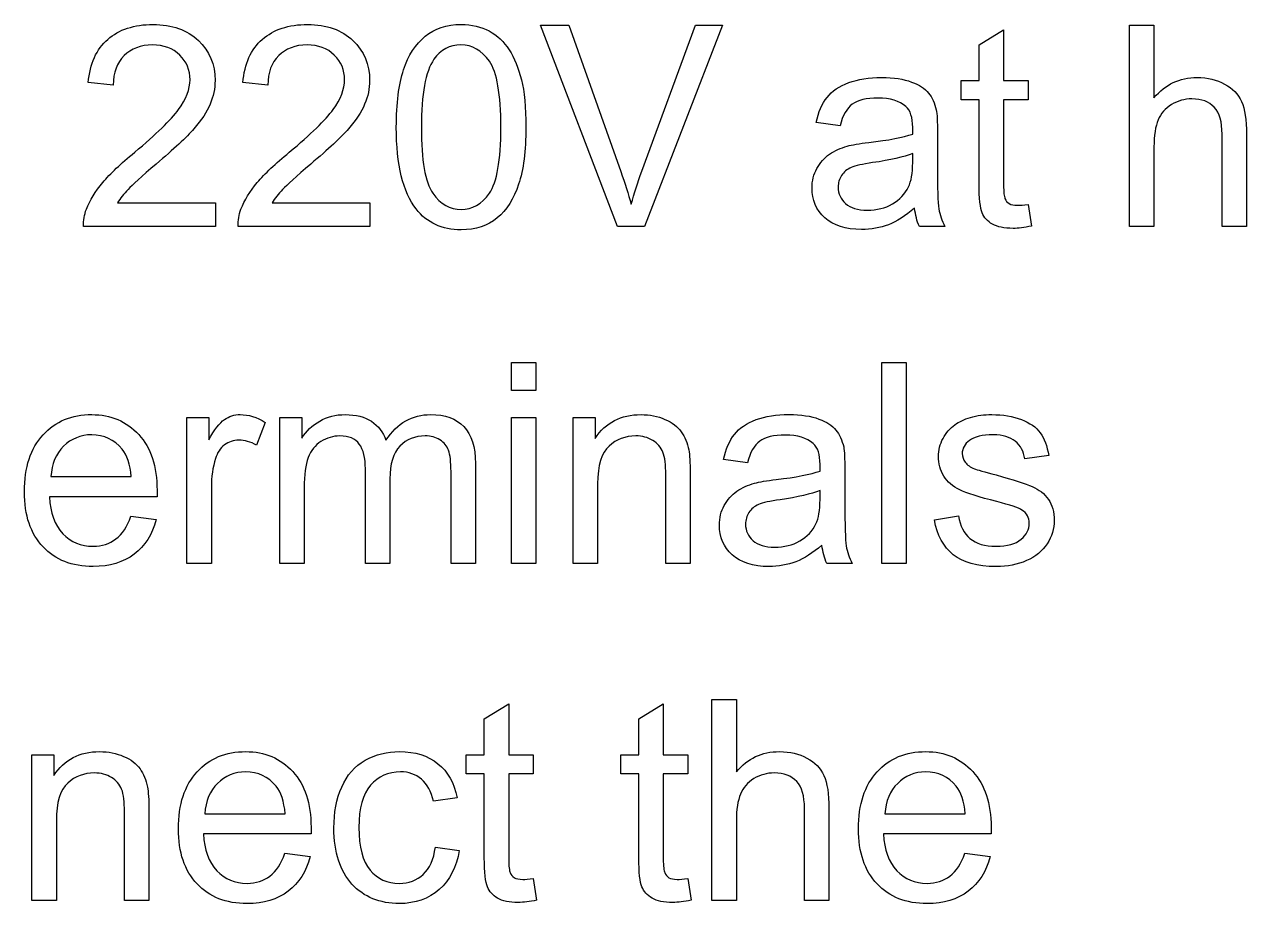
# Model space of a CAD drawing. Extents: x -45 to 645, y -160 to 467.
# Drawn here: x 384.03 to 391.7, y 127.31 to 132.83 of the extents above; entities that cross this region are included whole.
import ezdxf

# ---------------------------------------------------------------- set-up
doc = ezdxf.new("R2010")
doc.units = 0
doc.layers.add('layer 1', color=7, linetype='Continuous')

msp = doc.modelspace()

# ---------------------------------------------------------------- linework, layer by layer
at = {"layer": 'layer 1', "color": 7, "true_color": 0xffffff}
for points, knots in [([(384.6105, 131.7139), (384.6279, 131.7421), (384.6505, 131.7703), (384.6767, 131.7985), (384.7029, 131.8251), (384.7623, 131.8797), (384.8531, 131.9573), (384.9649, 132.0509), (385.0434, 132.1248), (385.0906, 132.1795), (385.1378, 132.2342), (385.1727, 132.2854), (385.1919, 132.333), (385.2128, 132.3825), (385.2233, 132.4318), (385.2233, 132.4829), (385.2233, 132.5817), (385.1884, 132.6664), (385.1185, 132.7334), (385.0487, 132.8006), (384.9526, 132.8339), (384.8339, 132.8339), (384.7152, 132.8341), (384.6191, 132.8022), (384.5493, 132.7404), (384.4777, 132.6787), (384.4375, 132.587), (384.427, 132.4688), (384.427, 132.4688), (384.5843, 132.4531), (384.5843, 132.4531), (384.5843, 132.5325), (384.6069, 132.594), (384.6523, 132.6381), (384.696, 132.6823), (384.7553, 132.7052), (384.8304, 132.7052), (384.9003, 132.7053), (384.9579, 132.684), (385.0015, 132.6417), (385.0452, 132.5994), (385.0661, 132.5482), (385.0661, 132.4864), (385.0662, 132.4283), (385.0417, 132.3647), (384.9945, 132.2995), (384.9457, 132.2342), (384.8531, 132.1442), (384.7186, 132.0314), (384.6314, 131.961), (384.565, 131.8973), (384.5178, 131.8409), (384.4708, 131.7864), (384.4375, 131.7297), (384.4148, 131.6733), (384.4026, 131.6399), (384.3956, 131.6027), (384.3973, 131.5657), (384.3973, 131.5657), (385.2251, 131.5657), (385.2251, 131.5657), (385.2251, 131.5657), (385.2251, 131.7139), (385.2251, 131.7139), (385.2251, 131.7139), (384.6105, 131.7139), (384.6105, 131.7139)], [0, 0, 0, 0, 0.045455, 0.045455, 0.045455, 0.090909, 0.090909, 0.090909, 0.136364, 0.136364, 0.136364, 0.181818, 0.181818, 0.181818, 0.227273, 0.227273, 0.227273, 0.272727, 0.272727, 0.272727, 0.318182, 0.318182, 0.318182, 0.363636, 0.363636, 0.363636, 0.409091, 0.409091, 0.409091, 0.454545, 0.454545, 0.454545, 0.5, 0.5, 0.5, 0.545455, 0.545455, 0.545455, 0.590909, 0.590909, 0.590909, 0.636364, 0.636364, 0.636364, 0.681818, 0.681818, 0.681818, 0.727273, 0.727273, 0.727273, 0.772727, 0.772727, 0.772727, 0.818182, 0.818182, 0.818182, 0.863636, 0.863636, 0.863636, 0.909091, 0.909091, 0.909091, 0.954545, 0.954545, 0.954545, 1, 1, 1, 1]), ([(385.5813, 131.7139), (385.5988, 131.7421), (385.6214, 131.7703), (385.6476, 131.7985), (385.6739, 131.8251), (385.7332, 131.8797), (385.824, 131.9573), (385.9357, 132.0509), (386.0143, 132.1248), (386.0615, 132.1795), (386.1087, 132.2342), (386.1435, 132.2854), (386.1627, 132.333), (386.1838, 132.3825), (386.1942, 132.4318), (386.1942, 132.4829), (386.1942, 132.5817), (386.1592, 132.6664), (386.0894, 132.7334), (386.0196, 132.8006), (385.9235, 132.8339), (385.8048, 132.8339), (385.6861, 132.8341), (385.59, 132.8022), (385.5201, 132.7404), (385.4486, 132.6787), (385.4084, 132.587), (385.3979, 132.4688), (385.3979, 132.4688), (385.5551, 132.4531), (385.5551, 132.4531), (385.5551, 132.5325), (385.5778, 132.594), (385.6232, 132.6381), (385.6668, 132.6823), (385.7262, 132.7052), (385.8013, 132.7052), (385.8711, 132.7053), (385.9287, 132.684), (385.9724, 132.6417), (386.0161, 132.5994), (386.037, 132.5482), (386.037, 132.4864), (386.037, 132.4283), (386.0126, 132.3647), (385.9654, 132.2995), (385.9166, 132.2342), (385.824, 132.1442), (385.6895, 132.0314), (385.6023, 131.961), (385.5359, 131.8973), (385.4887, 131.8409), (385.4416, 131.7864), (385.4084, 131.7297), (385.3857, 131.6733), (385.3735, 131.6399), (385.3665, 131.6027), (385.3682, 131.5657), (385.3682, 131.5657), (386.196, 131.5657), (386.196, 131.5657), (386.196, 131.5657), (386.196, 131.7139), (386.196, 131.7139), (386.196, 131.7139), (385.5813, 131.7139), (385.5813, 131.7139)], [0, 0, 0, 0, 0.045455, 0.045455, 0.045455, 0.090909, 0.090909, 0.090909, 0.136364, 0.136364, 0.136364, 0.181818, 0.181818, 0.181818, 0.227273, 0.227273, 0.227273, 0.272727, 0.272727, 0.272727, 0.318182, 0.318182, 0.318182, 0.363636, 0.363636, 0.363636, 0.409091, 0.409091, 0.409091, 0.454545, 0.454545, 0.454545, 0.5, 0.5, 0.5, 0.545455, 0.545455, 0.545455, 0.590909, 0.590909, 0.590909, 0.636364, 0.636364, 0.636364, 0.681818, 0.681818, 0.681818, 0.727273, 0.727273, 0.727273, 0.772727, 0.772727, 0.772727, 0.818182, 0.818182, 0.818182, 0.863636, 0.863636, 0.863636, 0.909091, 0.909091, 0.909091, 0.954545, 0.954545, 0.954545, 1, 1, 1, 1]), ([(386.4858, 131.6752), (386.554, 131.5887), (386.6482, 131.5445), (386.7687, 131.5445), (386.8596, 131.5447), (386.9363, 131.5692), (386.9957, 131.6186), (387.0551, 131.6681), (387.1004, 131.7386), (387.1301, 131.8303), (387.1599, 131.9203), (387.1755, 132.0402), (387.1755, 132.1883), (387.1756, 132.3136), (387.1668, 132.4141), (387.1476, 132.4864), (387.1284, 132.5607), (387.1022, 132.624), (387.0708, 132.6752), (387.0377, 132.7264), (386.9957, 132.7651), (386.945, 132.7934), (386.8945, 132.8198), (386.835, 132.8339), (386.7687, 132.8339), (386.6779, 132.8341), (386.6028, 132.8092), (386.5434, 132.7598), (386.4823, 132.7105), (386.4369, 132.6417), (386.4072, 132.5499), (386.3776, 132.4583), (386.3618, 132.3383), (386.3618, 132.1883), (386.3619, 131.9521), (386.4037, 131.7809), (386.4858, 131.6752)], [0, 0, 0, 0, 0.083333, 0.083333, 0.083333, 0.166667, 0.166667, 0.166667, 0.25, 0.25, 0.25, 0.333333, 0.333333, 0.333333, 0.416667, 0.416667, 0.416667, 0.5, 0.5, 0.5, 0.583333, 0.583333, 0.583333, 0.666667, 0.666667, 0.666667, 0.75, 0.75, 0.75, 0.833333, 0.833333, 0.833333, 0.916667, 0.916667, 0.916667, 1, 1, 1, 1]), ([(387.9212, 131.5657), (387.9212, 131.5657), (388.4101, 132.8287), (388.4101, 132.8287), (388.4101, 132.8287), (388.2408, 132.8287), (388.2408, 132.8287), (388.2408, 132.8287), (387.9037, 131.9116), (387.9037, 131.9116), (387.8775, 131.8427), (387.8565, 131.7738), (387.8373, 131.705), (387.8182, 131.7687), (387.7972, 131.8373), (387.771, 131.9114), (387.771, 131.9114), (387.4462, 132.8287), (387.4462, 132.8287), (387.4462, 132.8287), (387.2664, 132.8287), (387.2664, 132.8287), (387.2664, 132.8287), (387.75, 131.5657), (387.75, 131.5657), (387.75, 131.5657), (387.9212, 131.5657), (387.9212, 131.5657)], [0, 0, 0, 0, 0.111111, 0.111111, 0.111111, 0.222222, 0.222222, 0.222222, 0.333333, 0.333333, 0.333333, 0.444444, 0.444444, 0.444444, 0.555556, 0.555556, 0.555556, 0.666667, 0.666667, 0.666667, 0.777778, 0.777778, 0.777778, 0.888889, 0.888889, 0.888889, 1, 1, 1, 1]), ([(390.2633, 131.6981), (390.2405, 131.6981), (390.223, 131.7015), (390.2108, 131.7086), (390.1986, 131.7175), (390.1898, 131.7262), (390.1846, 131.7403), (390.1794, 131.7528), (390.1759, 131.7809), (390.1759, 131.825), (390.1759, 131.825), (390.1759, 132.3612), (390.1759, 132.3612), (390.1759, 132.3612), (390.3295, 132.3612), (390.3295, 132.3612), (390.3295, 132.3612), (390.3295, 132.4813), (390.3295, 132.4813), (390.3295, 132.4813), (390.1759, 132.4813), (390.1759, 132.4813), (390.1759, 132.4813), (390.1759, 132.8006), (390.1759, 132.8006), (390.1759, 132.8006), (390.0223, 132.7071), (390.0223, 132.7071), (390.0223, 132.7071), (390.0223, 132.4813), (390.0223, 132.4813), (390.0223, 132.4813), (389.9087, 132.4813), (389.9087, 132.4813), (389.9087, 132.4813), (389.9087, 132.3612), (389.9087, 132.3612), (389.9087, 132.3612), (390.0223, 132.3612), (390.0223, 132.3612), (390.0223, 132.3612), (390.0223, 131.834), (390.0223, 131.834), (390.0223, 131.7403), (390.0292, 131.6803), (390.0414, 131.6504), (390.0537, 131.6222), (390.0746, 131.5974), (390.106, 131.5798), (390.1358, 131.5623), (390.1794, 131.5533), (390.2352, 131.5533), (390.2684, 131.5534), (390.3068, 131.5586), (390.3505, 131.5675), (390.3505, 131.5675), (390.3295, 131.7034), (390.3295, 131.7034), (390.3017, 131.6998), (390.2789, 131.698), (390.2633, 131.6981)], [0, 0, 0, 0, 0.05, 0.05, 0.05, 0.1, 0.1, 0.1, 0.15, 0.15, 0.15, 0.2, 0.2, 0.2, 0.25, 0.25, 0.25, 0.3, 0.3, 0.3, 0.35, 0.35, 0.35, 0.4, 0.4, 0.4, 0.45, 0.45, 0.45, 0.5, 0.5, 0.5, 0.55, 0.55, 0.55, 0.6, 0.6, 0.6, 0.65, 0.65, 0.65, 0.7, 0.7, 0.7, 0.75, 0.75, 0.75, 0.8, 0.8, 0.8, 0.85, 0.85, 0.85, 0.9, 0.9, 0.9, 0.95, 0.95, 0.95, 1, 1, 1, 1]), ([(391.1206, 131.5657), (391.1206, 131.5657), (391.1206, 132.065), (391.1206, 132.065), (391.1206, 132.1372), (391.1293, 132.1936), (391.1467, 132.2342), (391.1625, 132.2749), (391.1921, 132.3065), (391.2306, 132.3312), (391.2707, 132.3543), (391.3126, 132.3665), (391.358, 132.3665), (391.4192, 132.3666), (391.4663, 132.3489), (391.4995, 132.3136), (391.5327, 132.2785), (391.5484, 132.2219), (391.5484, 132.1442), (391.5484, 132.1442), (391.5484, 131.5657), (391.5484, 131.5657), (391.5484, 131.5657), (391.702, 131.5657), (391.702, 131.5657), (391.702, 131.5657), (391.702, 132.1443), (391.702, 132.1443), (391.702, 132.2342), (391.6915, 132.303), (391.6706, 132.3506), (391.6496, 132.3966), (391.613, 132.4335), (391.5641, 132.46), (391.5152, 132.4864), (391.4576, 132.5006), (391.3912, 132.5006), (391.2812, 132.5007), (391.1921, 132.4582), (391.1205, 132.3736), (391.1205, 132.3736), (391.1206, 132.8287), (391.1206, 132.8287), (391.1206, 132.8287), (390.9669, 132.8287), (390.9669, 132.8287), (390.9669, 132.8287), (390.9669, 131.5657), (390.9669, 131.5657), (390.9669, 131.5657), (391.1206, 131.5657), (391.1206, 131.5657)], [0, 0, 0, 0, 0.058824, 0.058824, 0.058824, 0.117647, 0.117647, 0.117647, 0.176471, 0.176471, 0.176471, 0.235294, 0.235294, 0.235294, 0.294118, 0.294118, 0.294118, 0.352941, 0.352941, 0.352941, 0.411765, 0.411765, 0.411765, 0.470588, 0.470588, 0.470588, 0.529412, 0.529412, 0.529412, 0.588235, 0.588235, 0.588235, 0.647059, 0.647059, 0.647059, 0.705882, 0.705882, 0.705882, 0.764706, 0.764706, 0.764706, 0.823529, 0.823529, 0.823529, 0.882353, 0.882353, 0.882353, 0.941176, 0.941176, 0.941176, 1, 1, 1, 1]), ([(386.5976, 132.6152), (386.6395, 132.6754), (386.6971, 132.7052), (386.7669, 132.7052), (386.8385, 132.7053), (386.8979, 132.6717), (386.9468, 132.6029), (386.994, 132.5341), (387.0184, 132.3965), (387.0184, 132.1883), (387.0184, 131.9802), (386.9939, 131.8426), (386.9468, 131.7738), (386.898, 131.7052), (386.8385, 131.6715), (386.7687, 131.6715), (386.6988, 131.6717), (386.6395, 131.705), (386.5906, 131.7738), (386.5434, 131.8427), (386.519, 131.9802), (386.519, 132.1883), (386.519, 132.3966), (386.5452, 132.5376), (386.5976, 132.6152)], [0, 0, 0, 0, 0.125, 0.125, 0.125, 0.25, 0.25, 0.25, 0.375, 0.375, 0.375, 0.5, 0.5, 0.5, 0.625, 0.625, 0.625, 0.75, 0.75, 0.75, 0.875, 0.875, 0.875, 1, 1, 1, 1]), ([(389.6468, 131.5657), (389.6468, 131.5657), (389.8074, 131.5657), (389.8074, 131.5657), (389.7883, 131.601), (389.776, 131.638), (389.769, 131.6768), (389.7638, 131.7139), (389.7603, 131.8056), (389.7603, 131.9485), (389.7603, 131.9485), (389.7603, 132.1549), (389.7603, 132.1549), (389.7603, 132.2237), (389.7585, 132.2712), (389.7533, 132.2977), (389.7429, 132.3402), (389.7271, 132.3753), (389.7044, 132.4035), (389.6817, 132.4319), (389.6468, 132.4547), (389.5979, 132.4723), (389.549, 132.4918), (389.4861, 132.5006), (389.4093, 132.5006), (389.3307, 132.5007), (389.2626, 132.49), (389.2032, 132.4688), (389.1439, 132.446), (389.0985, 132.4159), (389.067, 132.3753), (389.0356, 132.3366), (389.0129, 132.2836), (388.9989, 132.2183), (388.9989, 132.2183), (389.1491, 132.1973), (389.1491, 132.1973), (389.1649, 132.2626), (389.191, 132.3083), (389.2259, 132.333), (389.2609, 132.3594), (389.3132, 132.3718), (389.3866, 132.3718), (389.4635, 132.3719), (389.5228, 132.3542), (389.5612, 132.3189), (389.591, 132.2944), (389.6049, 132.2501), (389.6049, 132.1866), (389.6049, 132.1814), (389.6049, 132.1672), (389.6049, 132.146), (389.5455, 132.1249), (389.4547, 132.1072), (389.329, 132.0931), (389.2697, 132.0862), (389.2242, 132.0772), (389.1928, 132.0702), (389.1526, 132.0578), (389.1159, 132.0419), (389.0828, 132.019), (389.0496, 131.9961), (389.0234, 131.9661), (389.0024, 131.9291), (388.9832, 131.8939), (388.9727, 131.8514), (388.9727, 131.8073), (388.9728, 131.7316), (388.9989, 131.668), (389.0531, 131.6204), (389.1073, 131.5711), (389.184, 131.5463), (389.2836, 131.5463), (389.343, 131.5464), (389.4006, 131.5569), (389.4529, 131.5763), (389.5053, 131.5974), (389.5594, 131.631), (389.6171, 131.6803), (389.6224, 131.6363), (389.631, 131.5992), (389.6468, 131.5657)], [0, 0, 0, 0, 0.037037, 0.037037, 0.037037, 0.074074, 0.074074, 0.074074, 0.111111, 0.111111, 0.111111, 0.148148, 0.148148, 0.148148, 0.185185, 0.185185, 0.185185, 0.222222, 0.222222, 0.222222, 0.259259, 0.259259, 0.259259, 0.296296, 0.296296, 0.296296, 0.333333, 0.333333, 0.333333, 0.37037, 0.37037, 0.37037, 0.407407, 0.407407, 0.407407, 0.444444, 0.444444, 0.444444, 0.481481, 0.481481, 0.481481, 0.518519, 0.518519, 0.518519, 0.555556, 0.555556, 0.555556, 0.592593, 0.592593, 0.592593, 0.62963, 0.62963, 0.62963, 0.666667, 0.666667, 0.666667, 0.703704, 0.703704, 0.703704, 0.740741, 0.740741, 0.740741, 0.777778, 0.777778, 0.777778, 0.814815, 0.814815, 0.814815, 0.851852, 0.851852, 0.851852, 0.888889, 0.888889, 0.888889, 0.925926, 0.925926, 0.925926, 0.962963, 0.962963, 0.962963, 1, 1, 1, 1]), ([(389.6049, 131.9679), (389.6049, 131.8991), (389.5961, 131.8479), (389.5787, 131.8144), (389.5577, 131.7687), (389.5245, 131.7333), (389.4774, 131.7068), (389.432, 131.6804), (389.3796, 131.668), (389.3202, 131.668), (389.2592, 131.6681), (389.2137, 131.6821), (389.184, 131.7086), (389.1526, 131.7369), (389.1369, 131.7703), (389.1369, 131.8126), (389.1369, 131.8391), (389.1439, 131.8638), (389.1578, 131.885), (389.1719, 131.908), (389.1928, 131.9238), (389.219, 131.9361), (389.2452, 131.9467), (389.2905, 131.9573), (389.3534, 131.9661), (389.4652, 131.982), (389.549, 132.0014), (389.6049, 132.0243), (389.6049, 132.0243), (389.6049, 131.9679), (389.6049, 131.9679)], [0, 0, 0, 0, 0.1, 0.1, 0.1, 0.2, 0.2, 0.2, 0.3, 0.3, 0.3, 0.4, 0.4, 0.4, 0.5, 0.5, 0.5, 0.6, 0.6, 0.6, 0.7, 0.7, 0.7, 0.8, 0.8, 0.8, 0.9, 0.9, 0.9, 1, 1, 1, 1]), ([(387.2379, 130.5356), (387.2379, 130.5356), (387.2379, 130.712), (387.2379, 130.712), (387.2379, 130.712), (387.0842, 130.712), (387.0842, 130.712), (387.0842, 130.712), (387.0842, 130.5356), (387.0842, 130.5356), (387.0842, 130.5356), (387.2379, 130.5356), (387.2379, 130.5356)], [0, 0, 0, 0, 0.25, 0.25, 0.25, 0.5, 0.5, 0.5, 0.75, 0.75, 0.75, 1, 1, 1, 1]), ([(389.5649, 129.449), (389.5649, 129.449), (389.5649, 130.712), (389.5649, 130.712), (389.5649, 130.712), (389.4112, 130.712), (389.4112, 130.712), (389.4112, 130.712), (389.4112, 129.449), (389.4112, 129.449), (389.4112, 129.449), (389.5649, 129.449), (389.5649, 129.449)], [0, 0, 0, 0, 0.25, 0.25, 0.25, 0.5, 0.5, 0.5, 0.75, 0.75, 0.75, 1, 1, 1, 1]), ([(384.6006, 129.6026), (384.5605, 129.5726), (384.5133, 129.5566), (384.4574, 129.5566), (384.3806, 129.5567), (384.3177, 129.583), (384.2671, 129.6359), (384.2165, 129.6907), (384.1885, 129.7665), (384.1832, 129.867), (384.1832, 129.867), (384.859, 129.8671), (384.859, 129.8671), (384.859, 129.8847), (384.859, 129.8987), (384.859, 129.9076), (384.859, 130.0594), (384.8206, 130.1757), (384.7438, 130.2586), (384.667, 130.3415), (384.5691, 130.3838), (384.4487, 130.3838), (384.3229, 130.384), (384.2217, 130.3415), (384.1431, 130.2568), (384.0646, 130.1723), (384.0261, 130.0522), (384.0261, 129.8987), (384.0262, 129.7506), (384.0645, 129.6359), (384.1431, 129.553), (384.2199, 129.4702), (384.3247, 129.4296), (384.4574, 129.4296), (384.5622, 129.4297), (384.6477, 129.456), (384.7158, 129.5072), (384.7822, 129.5585), (384.8293, 129.6306), (384.8538, 129.7241), (384.8538, 129.7241), (384.6949, 129.7454), (384.6949, 129.7454), (384.6722, 129.6801), (384.6407, 129.6324), (384.6006, 129.6026)], [0, 0, 0, 0, 0.066667, 0.066667, 0.066667, 0.133333, 0.133333, 0.133333, 0.2, 0.2, 0.2, 0.266667, 0.266667, 0.266667, 0.333333, 0.333333, 0.333333, 0.4, 0.4, 0.4, 0.466667, 0.466667, 0.466667, 0.533333, 0.533333, 0.533333, 0.6, 0.6, 0.6, 0.666667, 0.666667, 0.666667, 0.733333, 0.733333, 0.733333, 0.8, 0.8, 0.8, 0.866667, 0.866667, 0.866667, 0.933333, 0.933333, 0.933333, 1, 1, 1, 1]), ([(385.1999, 129.449), (385.1999, 129.449), (385.1999, 129.927), (385.1999, 129.927), (385.1999, 129.9923), (385.2086, 130.0522), (385.2261, 130.1087), (385.2366, 130.1441), (385.2558, 130.1722), (385.282, 130.1933), (385.3082, 130.2127), (385.3396, 130.2233), (385.3728, 130.2233), (385.4095, 130.2235), (385.4461, 130.2127), (385.4845, 130.1916), (385.4845, 130.1916), (385.5387, 130.3346), (385.5387, 130.3346), (385.4846, 130.3681), (385.4321, 130.3838), (385.3815, 130.3838), (385.3449, 130.384), (385.3116, 130.3732), (385.282, 130.3521), (385.2523, 130.3328), (385.2191, 130.2886), (385.1842, 130.2251), (385.1842, 130.2251), (385.1842, 130.3646), (385.1842, 130.3646), (385.1842, 130.3646), (385.0462, 130.3646), (385.0462, 130.3646), (385.0462, 130.3646), (385.0462, 129.449), (385.0462, 129.449), (385.0462, 129.449), (385.1999, 129.449), (385.1999, 129.449)], [0, 0, 0, 0, 0.076923, 0.076923, 0.076923, 0.153846, 0.153846, 0.153846, 0.230769, 0.230769, 0.230769, 0.307692, 0.307692, 0.307692, 0.384615, 0.384615, 0.384615, 0.461538, 0.461538, 0.461538, 0.538462, 0.538462, 0.538462, 0.615385, 0.615385, 0.615385, 0.692308, 0.692308, 0.692308, 0.769231, 0.769231, 0.769231, 0.846154, 0.846154, 0.846154, 0.923077, 0.923077, 0.923077, 1, 1, 1, 1]), ([(385.7833, 129.449), (385.7833, 129.449), (385.7833, 129.9236), (385.7833, 129.9236), (385.7833, 130.0064), (385.792, 130.0698), (385.8077, 130.1139), (385.8252, 130.1582), (385.8514, 130.1916), (385.888, 130.2145), (385.9247, 130.2376), (385.9649, 130.2498), (386.0068, 130.2498), (386.0644, 130.2499), (386.1046, 130.2321), (386.129, 130.1986), (386.1552, 130.1633), (386.1674, 130.1122), (386.1674, 130.0434), (386.1674, 130.0434), (386.1675, 129.449), (386.1675, 129.449), (386.1675, 129.449), (386.3211, 129.449), (386.3211, 129.449), (386.3211, 129.449), (386.3211, 129.98), (386.3211, 129.98), (386.3211, 130.0752), (386.342, 130.1422), (386.384, 130.1863), (386.4259, 130.2286), (386.48, 130.2498), (386.5429, 130.2498), (386.5796, 130.2499), (386.6092, 130.2409), (386.6354, 130.2251), (386.6616, 130.2076), (386.6808, 130.1863), (386.6895, 130.1598), (386.7, 130.1316), (386.7052, 130.0875), (386.7052, 130.0257), (386.7052, 130.0257), (386.7053, 129.449), (386.7053, 129.449), (386.7053, 129.449), (386.859, 129.449), (386.859, 129.449), (386.859, 129.449), (386.859, 130.077), (386.859, 130.077), (386.859, 130.181), (386.8345, 130.2586), (386.7856, 130.308), (386.7367, 130.3592), (386.6686, 130.3838), (386.5778, 130.3838), (386.4626, 130.384), (386.3682, 130.3309), (386.2966, 130.2233), (386.2792, 130.2745), (386.2495, 130.3133), (386.2058, 130.3415), (386.1639, 130.3697), (386.1081, 130.3838), (386.0417, 130.3838), (385.9806, 130.384), (385.9282, 130.3697), (385.8811, 130.3432), (385.8339, 130.3151), (385.7955, 130.2797), (385.7675, 130.2357), (385.7675, 130.2357), (385.7676, 130.3646), (385.7676, 130.3646), (385.7676, 130.3646), (385.6296, 130.3646), (385.6296, 130.3646), (385.6296, 130.3646), (385.6296, 129.449), (385.6296, 129.449), (385.6296, 129.449), (385.7833, 129.449), (385.7833, 129.449)], [0, 0, 0, 0, 0.035714, 0.035714, 0.035714, 0.071429, 0.071429, 0.071429, 0.107143, 0.107143, 0.107143, 0.142857, 0.142857, 0.142857, 0.178571, 0.178571, 0.178571, 0.214286, 0.214286, 0.214286, 0.25, 0.25, 0.25, 0.285714, 0.285714, 0.285714, 0.321429, 0.321429, 0.321429, 0.357143, 0.357143, 0.357143, 0.392857, 0.392857, 0.392857, 0.428571, 0.428571, 0.428571, 0.464286, 0.464286, 0.464286, 0.5, 0.5, 0.5, 0.535714, 0.535714, 0.535714, 0.571429, 0.571429, 0.571429, 0.607143, 0.607143, 0.607143, 0.642857, 0.642857, 0.642857, 0.678571, 0.678571, 0.678571, 0.714286, 0.714286, 0.714286, 0.75, 0.75, 0.75, 0.785714, 0.785714, 0.785714, 0.821429, 0.821429, 0.821429, 0.857143, 0.857143, 0.857143, 0.892857, 0.892857, 0.892857, 0.928571, 0.928571, 0.928571, 0.964286, 0.964286, 0.964286, 1, 1, 1, 1]), ([(387.2379, 129.449), (387.2379, 129.449), (387.2379, 130.3646), (387.2379, 130.3646), (387.2379, 130.3646), (387.0842, 130.3646), (387.0842, 130.3646), (387.0842, 130.3646), (387.0842, 129.449), (387.0842, 129.449), (387.0842, 129.449), (387.2379, 129.449), (387.2379, 129.449)], [0, 0, 0, 0, 0.25, 0.25, 0.25, 0.5, 0.5, 0.5, 0.75, 0.75, 0.75, 1, 1, 1, 1]), ([(387.6262, 129.449), (387.6262, 129.449), (387.6262, 129.9482), (387.6262, 129.9482), (387.6262, 130.0665), (387.6506, 130.1457), (387.6977, 130.1863), (387.7449, 130.2286), (387.8008, 130.2498), (387.8654, 130.2498), (387.9073, 130.2499), (387.9422, 130.2409), (387.9719, 130.2216), (388.0034, 130.204), (388.0243, 130.1774), (388.0365, 130.1475), (388.0488, 130.1157), (388.054, 130.0681), (388.054, 130.0046), (388.054, 130.0046), (388.0541, 129.449), (388.0541, 129.449), (388.0541, 129.449), (388.2076, 129.449), (388.2076, 129.449), (388.2076, 129.449), (388.2076, 130.0117), (388.2076, 130.0117), (388.2076, 130.0824), (388.2041, 130.1333), (388.1989, 130.1616), (388.1902, 130.2058), (388.1745, 130.2445), (388.1517, 130.2762), (388.1291, 130.308), (388.0941, 130.3344), (388.0487, 130.3538), (388.0034, 130.3733), (387.9527, 130.3838), (387.8986, 130.3838), (387.7729, 130.384), (387.6768, 130.3344), (387.6104, 130.2339), (387.6104, 130.2339), (387.6104, 130.3646), (387.6104, 130.3646), (387.6104, 130.3646), (387.4725, 130.3646), (387.4725, 130.3646), (387.4725, 130.3646), (387.4725, 129.449), (387.4725, 129.449), (387.4725, 129.449), (387.6262, 129.449), (387.6262, 129.449)], [0, 0, 0, 0, 0.055556, 0.055556, 0.055556, 0.111111, 0.111111, 0.111111, 0.166667, 0.166667, 0.166667, 0.222222, 0.222222, 0.222222, 0.277778, 0.277778, 0.277778, 0.333333, 0.333333, 0.333333, 0.388889, 0.388889, 0.388889, 0.444444, 0.444444, 0.444444, 0.5, 0.5, 0.5, 0.555556, 0.555556, 0.555556, 0.611111, 0.611111, 0.611111, 0.666667, 0.666667, 0.666667, 0.722222, 0.722222, 0.722222, 0.777778, 0.777778, 0.777778, 0.833333, 0.833333, 0.833333, 0.888889, 0.888889, 0.888889, 0.944444, 0.944444, 0.944444, 1, 1, 1, 1]), ([(389.065, 129.449), (389.065, 129.449), (389.2256, 129.449), (389.2256, 129.449), (389.2065, 129.4843), (389.1942, 129.5213), (389.1872, 129.5601), (389.182, 129.5972), (389.1785, 129.6888), (389.1785, 129.8317), (389.1785, 129.8317), (389.1785, 130.0381), (389.1785, 130.0381), (389.1785, 130.107), (389.1767, 130.1545), (389.1715, 130.181), (389.161, 130.2235), (389.1453, 130.2586), (389.1226, 130.2868), (389.0999, 130.3151), (389.065, 130.338), (389.0161, 130.3556), (388.9673, 130.3751), (388.9043, 130.3838), (388.8275, 130.3838), (388.749, 130.384), (388.6808, 130.3732), (388.6214, 130.3521), (388.5622, 130.3292), (388.5167, 130.2992), (388.4852, 130.2586), (388.4539, 130.2199), (388.4311, 130.1669), (388.4172, 130.1016), (388.4172, 130.1016), (388.5674, 130.0806), (388.5674, 130.0806), (388.5831, 130.1459), (388.6092, 130.1916), (388.6442, 130.2162), (388.6791, 130.2427), (388.7315, 130.2551), (388.8048, 130.2551), (388.8816, 130.2552), (388.941, 130.2374), (388.9794, 130.2021), (389.0091, 130.1776), (389.0231, 130.1333), (389.0231, 130.0698), (389.0231, 130.0647), (389.0231, 130.0504), (389.0231, 130.0293), (388.9638, 130.0082), (388.8729, 129.9905), (388.7472, 129.9764), (388.6879, 129.9695), (388.6424, 129.9605), (388.611, 129.9534), (388.5709, 129.9411), (388.5341, 129.9252), (388.501, 129.9023), (388.4678, 129.8794), (388.4416, 129.8494), (388.4206, 129.8123), (388.4015, 129.7772), (388.391, 129.7347), (388.391, 129.6906), (388.391, 129.6149), (388.4172, 129.5513), (388.4713, 129.5036), (388.5254, 129.4543), (388.6022, 129.4296), (388.7018, 129.4296), (388.7612, 129.4297), (388.8188, 129.4401), (388.8712, 129.4596), (388.9236, 129.4807), (388.9777, 129.5142), (389.0353, 129.5636), (389.0406, 129.5196), (389.0493, 129.4825), (389.065, 129.449)], [0, 0, 0, 0, 0.037037, 0.037037, 0.037037, 0.074074, 0.074074, 0.074074, 0.111111, 0.111111, 0.111111, 0.148148, 0.148148, 0.148148, 0.185185, 0.185185, 0.185185, 0.222222, 0.222222, 0.222222, 0.259259, 0.259259, 0.259259, 0.296296, 0.296296, 0.296296, 0.333333, 0.333333, 0.333333, 0.37037, 0.37037, 0.37037, 0.407407, 0.407407, 0.407407, 0.444444, 0.444444, 0.444444, 0.481481, 0.481481, 0.481481, 0.518519, 0.518519, 0.518519, 0.555556, 0.555556, 0.555556, 0.592593, 0.592593, 0.592593, 0.62963, 0.62963, 0.62963, 0.666667, 0.666667, 0.666667, 0.703704, 0.703704, 0.703704, 0.740741, 0.740741, 0.740741, 0.777778, 0.777778, 0.777778, 0.814815, 0.814815, 0.814815, 0.851852, 0.851852, 0.851852, 0.888889, 0.888889, 0.888889, 0.925926, 0.925926, 0.925926, 0.962963, 0.962963, 0.962963, 1, 1, 1, 1]), ([(389.8602, 129.5037), (389.9213, 129.4543), (390.0103, 129.4296), (390.1291, 129.4296), (390.2007, 129.4297), (390.2635, 129.4419), (390.3194, 129.4666), (390.3771, 129.4914), (390.4189, 129.5266), (390.4486, 129.5724), (390.4784, 129.6184), (390.494, 129.6659), (390.494, 129.7188), (390.494, 129.7718), (390.4818, 129.8158), (390.4574, 129.8511), (390.4329, 129.8865), (390.398, 129.9129), (390.3561, 129.9323), (390.3125, 129.95), (390.2373, 129.9746), (390.1291, 130.0046), (390.054, 130.024), (390.0086, 130.0381), (389.9929, 130.0434), (389.9667, 130.054), (389.9475, 130.0681), (389.9353, 130.084), (389.923, 130.1016), (389.916, 130.1192), (389.916, 130.1386), (389.9161, 130.1705), (389.9318, 130.1986), (389.9614, 130.2216), (389.9912, 130.2445), (390.0418, 130.2568), (390.1116, 130.2568), (390.171, 130.257), (390.2164, 130.2427), (390.2496, 130.2162), (390.2828, 130.1899), (390.302, 130.1527), (390.3089, 130.1051), (390.3089, 130.1051), (390.4591, 130.1264), (390.4591, 130.1264), (390.4487, 130.1864), (390.4312, 130.2339), (390.4067, 130.2692), (390.3805, 130.3046), (390.3404, 130.3327), (390.288, 130.3521), (390.2339, 130.3733), (390.171, 130.3838), (390.1011, 130.3838), (390.054, 130.384), (390.0086, 130.3785), (389.9684, 130.3662), (389.9266, 130.3538), (389.8951, 130.338), (389.8706, 130.3203), (389.8393, 130.2975), (389.813, 130.2692), (389.7956, 130.2339), (389.7764, 130.1987), (389.7676, 130.1616), (389.7676, 130.121), (389.7677, 130.077), (389.7781, 130.0346), (389.8008, 129.9975), (389.8235, 129.9623), (389.8567, 129.9323), (389.9003, 129.9111), (389.9441, 129.8901), (390.0208, 129.8652), (390.1343, 129.837), (390.2164, 129.8159), (390.2688, 129.7982), (390.2915, 129.7841), (390.3212, 129.7649), (390.3369, 129.7365), (390.3369, 129.7012), (390.3369, 129.6625), (390.3194, 129.6289), (390.2862, 129.6007), (390.2514, 129.5708), (390.1989, 129.5566), (390.1291, 129.5566), (390.0575, 129.5567), (390.0034, 129.5724), (389.9649, 129.6059), (389.9266, 129.6379), (389.9021, 129.6853), (389.8933, 129.7471), (389.8933, 129.7471), (389.7415, 129.7224), (389.7415, 129.7224), (389.7589, 129.6254), (389.7973, 129.553), (389.8602, 129.5037)], [0, 0, 0, 0, 0.030303, 0.030303, 0.030303, 0.060606, 0.060606, 0.060606, 0.090909, 0.090909, 0.090909, 0.121212, 0.121212, 0.121212, 0.151515, 0.151515, 0.151515, 0.181818, 0.181818, 0.181818, 0.212121, 0.212121, 0.212121, 0.242424, 0.242424, 0.242424, 0.272727, 0.272727, 0.272727, 0.30303, 0.30303, 0.30303, 0.333333, 0.333333, 0.333333, 0.363636, 0.363636, 0.363636, 0.393939, 0.393939, 0.393939, 0.424242, 0.424242, 0.424242, 0.454545, 0.454545, 0.454545, 0.484848, 0.484848, 0.484848, 0.515152, 0.515152, 0.515152, 0.545455, 0.545455, 0.545455, 0.575758, 0.575758, 0.575758, 0.606061, 0.606061, 0.606061, 0.636364, 0.636364, 0.636364, 0.666667, 0.666667, 0.666667, 0.69697, 0.69697, 0.69697, 0.727273, 0.727273, 0.727273, 0.757576, 0.757576, 0.757576, 0.787879, 0.787879, 0.787879, 0.818182, 0.818182, 0.818182, 0.848485, 0.848485, 0.848485, 0.878788, 0.878788, 0.878788, 0.909091, 0.909091, 0.909091, 0.939394, 0.939394, 0.939394, 0.969697, 0.969697, 0.969697, 1, 1, 1, 1]), ([(384.2723, 130.1846), (384.3195, 130.2322), (384.3788, 130.2568), (384.4487, 130.2568), (384.5273, 130.257), (384.5901, 130.2268), (384.639, 130.1669), (384.6705, 130.1282), (384.6896, 130.0716), (384.6966, 129.994), (384.6966, 129.994), (384.1921, 129.9941), (384.1921, 129.9941), (384.1972, 130.0734), (384.2234, 130.1369), (384.2723, 130.1846)], [0, 0, 0, 0, 0.2, 0.2, 0.2, 0.4, 0.4, 0.4, 0.6, 0.6, 0.6, 0.8, 0.8, 0.8, 1, 1, 1, 1]), ([(389.0231, 129.8512), (389.0231, 129.7823), (389.0143, 129.7312), (388.9969, 129.6977), (388.976, 129.652), (388.9428, 129.6165), (388.8956, 129.5901), (388.8503, 129.5637), (388.7978, 129.5513), (388.7385, 129.5513), (388.6773, 129.5514), (388.6319, 129.5654), (388.6022, 129.5918), (388.5709, 129.6202), (388.5551, 129.6536), (388.5551, 129.6959), (388.5551, 129.7224), (388.5621, 129.7471), (388.5761, 129.7682), (388.59, 129.7913), (388.611, 129.807), (388.6372, 129.8194), (388.6635, 129.83), (388.7088, 129.8406), (388.7716, 129.8494), (388.8834, 129.8653), (388.9672, 129.8846), (389.0231, 129.9076), (389.0231, 129.9076), (389.0231, 129.8512), (389.0231, 129.8512)], [0, 0, 0, 0, 0.1, 0.1, 0.1, 0.2, 0.2, 0.2, 0.3, 0.3, 0.3, 0.4, 0.4, 0.4, 0.5, 0.5, 0.5, 0.6, 0.6, 0.6, 0.7, 0.7, 0.7, 0.8, 0.8, 0.8, 0.9, 0.9, 0.9, 1, 1, 1, 1]), ([(388.4976, 127.3322), (388.4976, 127.3322), (388.4976, 127.8315), (388.4976, 127.8315), (388.4976, 127.9037), (388.5062, 127.9602), (388.5237, 128.0007), (388.5394, 128.0413), (388.5691, 128.0731), (388.6075, 128.0978), (388.6477, 128.1207), (388.6896, 128.133), (388.735, 128.133), (388.7961, 128.1331), (388.8432, 128.1154), (388.8764, 128.0801), (388.9096, 128.0449), (388.9253, 127.9884), (388.9253, 127.9108), (388.9253, 127.9108), (388.9254, 127.3322), (388.9254, 127.3322), (388.9254, 127.3322), (389.079, 127.3322), (389.079, 127.3322), (389.079, 127.3322), (389.079, 127.9109), (389.079, 127.9109), (389.079, 128.0008), (389.0685, 128.0695), (389.0475, 128.1172), (389.0266, 128.1631), (388.9899, 128.2001), (388.941, 128.2265), (388.8922, 128.253), (388.8345, 128.2671), (388.7681, 128.2671), (388.6582, 128.2672), (388.5691, 128.2248), (388.4975, 128.1401), (388.4975, 128.1401), (388.4976, 128.5952), (388.4976, 128.5952), (388.4976, 128.5952), (388.3439, 128.5952), (388.3439, 128.5952), (388.3439, 128.5952), (388.3439, 127.3322), (388.3439, 127.3322), (388.3439, 127.3322), (388.4976, 127.3322), (388.4976, 127.3322)], [0, 0, 0, 0, 0.058824, 0.058824, 0.058824, 0.117647, 0.117647, 0.117647, 0.176471, 0.176471, 0.176471, 0.235294, 0.235294, 0.235294, 0.294118, 0.294118, 0.294118, 0.352941, 0.352941, 0.352941, 0.411765, 0.411765, 0.411765, 0.470588, 0.470588, 0.470588, 0.529412, 0.529412, 0.529412, 0.588235, 0.588235, 0.588235, 0.647059, 0.647059, 0.647059, 0.705882, 0.705882, 0.705882, 0.764706, 0.764706, 0.764706, 0.823529, 0.823529, 0.823529, 0.882353, 0.882353, 0.882353, 0.941176, 0.941176, 0.941176, 1, 1, 1, 1]), ([(387.1554, 127.4646), (387.1327, 127.4646), (387.1152, 127.468), (387.103, 127.4751), (387.0908, 127.4839), (387.082, 127.4927), (387.0768, 127.5069), (387.0716, 127.5193), (387.068, 127.5474), (387.068, 127.5915), (387.068, 127.5915), (387.0681, 128.1278), (387.0681, 128.1278), (387.0681, 128.1278), (387.2217, 128.1278), (387.2217, 128.1278), (387.2217, 128.1278), (387.2217, 128.2477), (387.2217, 128.2477), (387.2217, 128.2477), (387.0681, 128.2477), (387.0681, 128.2477), (387.0681, 128.2477), (387.0681, 128.567), (387.0681, 128.567), (387.0681, 128.567), (386.9144, 128.4735), (386.9144, 128.4735), (386.9144, 128.4735), (386.9144, 128.2477), (386.9144, 128.2477), (386.9144, 128.2477), (386.8009, 128.2477), (386.8009, 128.2477), (386.8009, 128.2477), (386.8009, 128.1278), (386.8009, 128.1278), (386.8009, 128.1278), (386.9144, 128.1278), (386.9144, 128.1278), (386.9144, 128.1278), (386.9144, 127.6004), (386.9144, 127.6004), (386.9144, 127.5069), (386.9214, 127.4469), (386.9336, 127.4169), (386.9459, 127.3887), (386.9668, 127.364), (386.9982, 127.3463), (387.0279, 127.3288), (387.0715, 127.3199), (387.1274, 127.3199), (387.1606, 127.3199), (387.199, 127.3252), (387.2427, 127.334), (387.2427, 127.334), (387.2217, 127.4698), (387.2217, 127.4698), (387.1938, 127.4664), (387.1711, 127.4645), (387.1554, 127.4646)], [0, 0, 0, 0, 0.05, 0.05, 0.05, 0.1, 0.1, 0.1, 0.15, 0.15, 0.15, 0.2, 0.2, 0.2, 0.25, 0.25, 0.25, 0.3, 0.3, 0.3, 0.35, 0.35, 0.35, 0.4, 0.4, 0.4, 0.45, 0.45, 0.45, 0.5, 0.5, 0.5, 0.55, 0.55, 0.55, 0.6, 0.6, 0.6, 0.65, 0.65, 0.65, 0.7, 0.7, 0.7, 0.75, 0.75, 0.75, 0.8, 0.8, 0.8, 0.85, 0.85, 0.85, 0.9, 0.9, 0.9, 0.95, 0.95, 0.95, 1, 1, 1, 1]), ([(388.126, 127.4646), (388.1033, 127.4646), (388.0858, 127.468), (388.0735, 127.4751), (388.0614, 127.4839), (388.0526, 127.4927), (388.0473, 127.5069), (388.0421, 127.5193), (388.0386, 127.5474), (388.0386, 127.5915), (388.0386, 127.5915), (388.0387, 128.1278), (388.0387, 128.1278), (388.0387, 128.1278), (388.1923, 128.1278), (388.1923, 128.1278), (388.1923, 128.1278), (388.1923, 128.2477), (388.1923, 128.2477), (388.1923, 128.2477), (388.0387, 128.2477), (388.0387, 128.2477), (388.0387, 128.2477), (388.0387, 128.567), (388.0387, 128.567), (388.0387, 128.567), (387.885, 128.4735), (387.885, 128.4735), (387.885, 128.4735), (387.885, 128.2477), (387.885, 128.2477), (387.885, 128.2477), (387.7715, 128.2477), (387.7715, 128.2477), (387.7715, 128.2477), (387.7715, 128.1278), (387.7715, 128.1278), (387.7715, 128.1278), (387.885, 128.1278), (387.885, 128.1278), (387.885, 128.1278), (387.885, 127.6004), (387.885, 127.6004), (387.885, 127.5069), (387.8919, 127.4469), (387.9041, 127.4169), (387.9164, 127.3887), (387.9373, 127.364), (387.9687, 127.3463), (387.9985, 127.3288), (388.0421, 127.3199), (388.098, 127.3199), (388.1311, 127.3199), (388.1696, 127.3252), (388.2132, 127.334), (388.2132, 127.334), (388.1923, 127.4698), (388.1923, 127.4698), (388.1644, 127.4664), (388.1416, 127.4645), (388.126, 127.4646)], [0, 0, 0, 0, 0.05, 0.05, 0.05, 0.1, 0.1, 0.1, 0.15, 0.15, 0.15, 0.2, 0.2, 0.2, 0.25, 0.25, 0.25, 0.3, 0.3, 0.3, 0.35, 0.35, 0.35, 0.4, 0.4, 0.4, 0.45, 0.45, 0.45, 0.5, 0.5, 0.5, 0.55, 0.55, 0.55, 0.6, 0.6, 0.6, 0.65, 0.65, 0.65, 0.7, 0.7, 0.7, 0.75, 0.75, 0.75, 0.8, 0.8, 0.8, 0.85, 0.85, 0.85, 0.9, 0.9, 0.9, 0.95, 0.95, 0.95, 1, 1, 1, 1]), ([(384.2264, 127.3322), (384.2264, 127.3322), (384.2264, 127.8315), (384.2264, 127.8315), (384.2264, 127.9497), (384.2508, 128.029), (384.2979, 128.0695), (384.3451, 128.1119), (384.4009, 128.133), (384.4655, 128.133), (384.5075, 128.1331), (384.5424, 128.1242), (384.5721, 128.1048), (384.6035, 128.0872), (384.6244, 128.0607), (384.6367, 128.0307), (384.649, 127.999), (384.6541, 127.9514), (384.6541, 127.8879), (384.6541, 127.8879), (384.6542, 127.3322), (384.6542, 127.3322), (384.6542, 127.3322), (384.8078, 127.3322), (384.8078, 127.3322), (384.8078, 127.3322), (384.8078, 127.895), (384.8078, 127.895), (384.8078, 127.9655), (384.8043, 128.0166), (384.7991, 128.0448), (384.7904, 128.089), (384.7746, 128.1277), (384.7519, 128.1595), (384.7292, 128.1913), (384.6943, 128.2177), (384.6489, 128.2371), (384.6035, 128.2566), (384.5529, 128.2671), (384.4987, 128.2671), (384.373, 128.2672), (384.277, 128.2177), (384.2106, 128.1172), (384.2106, 128.1172), (384.2106, 128.2477), (384.2106, 128.2477), (384.2106, 128.2477), (384.0727, 128.2477), (384.0727, 128.2477), (384.0727, 128.2477), (384.0727, 127.3322), (384.0727, 127.3322), (384.0727, 127.3322), (384.2264, 127.3322), (384.2264, 127.3322)], [0, 0, 0, 0, 0.055556, 0.055556, 0.055556, 0.111111, 0.111111, 0.111111, 0.166667, 0.166667, 0.166667, 0.222222, 0.222222, 0.222222, 0.277778, 0.277778, 0.277778, 0.333333, 0.333333, 0.333333, 0.388889, 0.388889, 0.388889, 0.444444, 0.444444, 0.444444, 0.5, 0.5, 0.5, 0.555556, 0.555556, 0.555556, 0.611111, 0.611111, 0.611111, 0.666667, 0.666667, 0.666667, 0.722222, 0.722222, 0.722222, 0.777778, 0.777778, 0.777778, 0.833333, 0.833333, 0.833333, 0.888889, 0.888889, 0.888889, 0.944444, 0.944444, 0.944444, 1, 1, 1, 1]), ([(385.5678, 127.4857), (385.5276, 127.4558), (385.4805, 127.4398), (385.4246, 127.4398), (385.3478, 127.4399), (385.2849, 127.4663), (385.2342, 127.5192), (385.1837, 127.5739), (385.1557, 127.6497), (385.1504, 127.7503), (385.1504, 127.7503), (385.8262, 127.7503), (385.8262, 127.7503), (385.8262, 127.768), (385.8262, 127.782), (385.8262, 127.7908), (385.8262, 127.9426), (385.7878, 128.059), (385.711, 128.1419), (385.6342, 128.2248), (385.5363, 128.2671), (385.4159, 128.2671), (385.2901, 128.2672), (385.1888, 128.2248), (385.1103, 128.1401), (385.0318, 128.0554), (384.9933, 127.9355), (384.9933, 127.782), (384.9934, 127.6339), (385.0317, 127.5192), (385.1103, 127.4363), (385.1871, 127.3535), (385.2919, 127.3128), (385.4246, 127.3128), (385.5294, 127.3129), (385.6149, 127.3393), (385.683, 127.3904), (385.7494, 127.4417), (385.7965, 127.5139), (385.821, 127.6074), (385.821, 127.6074), (385.6621, 127.6286), (385.6621, 127.6286), (385.6394, 127.5633), (385.6079, 127.5157), (385.5678, 127.4857)], [0, 0, 0, 0, 0.066667, 0.066667, 0.066667, 0.133333, 0.133333, 0.133333, 0.2, 0.2, 0.2, 0.266667, 0.266667, 0.266667, 0.333333, 0.333333, 0.333333, 0.4, 0.4, 0.4, 0.466667, 0.466667, 0.466667, 0.533333, 0.533333, 0.533333, 0.6, 0.6, 0.6, 0.666667, 0.666667, 0.666667, 0.733333, 0.733333, 0.733333, 0.8, 0.8, 0.8, 0.866667, 0.866667, 0.866667, 0.933333, 0.933333, 0.933333, 1, 1, 1, 1]), ([(386.5304, 127.4963), (386.4902, 127.4592), (386.4395, 127.4398), (386.3801, 127.4398), (386.305, 127.4399), (386.2439, 127.468), (386.1968, 127.5227), (386.1496, 127.5792), (386.1269, 127.6674), (386.1269, 127.7908), (386.1269, 127.9126), (386.1514, 128.0007), (386.2003, 128.0554), (386.2475, 128.1119), (386.3103, 128.1401), (386.3888, 128.1401), (386.4396, 128.1402), (386.4831, 128.1242), (386.5198, 128.0942), (386.5548, 128.0625), (386.5809, 128.0166), (386.5949, 127.9549), (386.5949, 127.9549), (386.7434, 127.9778), (386.7434, 127.9778), (386.7259, 128.0696), (386.6857, 128.1419), (386.6228, 128.1912), (386.56, 128.2425), (386.4796, 128.2671), (386.3819, 128.2671), (386.305, 128.2672), (386.2317, 128.2495), (386.1653, 128.2124), (386.1007, 128.1754), (386.0501, 128.1189), (386.0187, 128.0448), (385.9855, 127.9708), (385.9698, 127.8843), (385.9698, 127.7873), (385.9698, 127.6339), (386.0082, 127.5174), (386.0833, 127.4345), (386.1584, 127.3535), (386.2579, 127.3128), (386.3819, 127.3128), (386.4796, 127.3129), (386.5635, 127.3428), (386.6316, 127.401), (386.6979, 127.461), (386.7416, 127.5421), (386.7573, 127.6462), (386.7573, 127.6462), (386.6071, 127.6674), (386.6071, 127.6674), (386.5967, 127.5898), (386.5704, 127.5333), (386.5304, 127.4963)], [0, 0, 0, 0, 0.052632, 0.052632, 0.052632, 0.105263, 0.105263, 0.105263, 0.157895, 0.157895, 0.157895, 0.210526, 0.210526, 0.210526, 0.263158, 0.263158, 0.263158, 0.315789, 0.315789, 0.315789, 0.368421, 0.368421, 0.368421, 0.421053, 0.421053, 0.421053, 0.473684, 0.473684, 0.473684, 0.526316, 0.526316, 0.526316, 0.578947, 0.578947, 0.578947, 0.631579, 0.631579, 0.631579, 0.684211, 0.684211, 0.684211, 0.736842, 0.736842, 0.736842, 0.789474, 0.789474, 0.789474, 0.842105, 0.842105, 0.842105, 0.894737, 0.894737, 0.894737, 0.947368, 0.947368, 0.947368, 1, 1, 1, 1]), ([(389.839, 127.4857), (389.7988, 127.4558), (389.7516, 127.4398), (389.6958, 127.4398), (389.6189, 127.4399), (389.5561, 127.4663), (389.5054, 127.5192), (389.4548, 127.5739), (389.4268, 127.6497), (389.4216, 127.7503), (389.4216, 127.7503), (390.0974, 127.7503), (390.0974, 127.7503), (390.0974, 127.768), (390.0974, 127.782), (390.0974, 127.7908), (390.0974, 127.9426), (390.059, 128.059), (389.9821, 128.1419), (389.9054, 128.2248), (389.8075, 128.2671), (389.687, 128.2671), (389.5613, 128.2672), (389.46, 128.2248), (389.3814, 128.1401), (389.3029, 128.0554), (389.2644, 127.9355), (389.2644, 127.782), (389.2645, 127.6339), (389.3029, 127.5192), (389.3814, 127.4363), (389.4583, 127.3535), (389.563, 127.3128), (389.6958, 127.3128), (389.8006, 127.3129), (389.8861, 127.3393), (389.9542, 127.3904), (390.0206, 127.4417), (390.0677, 127.5139), (390.0921, 127.6074), (390.0921, 127.6074), (389.9333, 127.6286), (389.9333, 127.6286), (389.9105, 127.5633), (389.8791, 127.5157), (389.839, 127.4857)], [0, 0, 0, 0, 0.066667, 0.066667, 0.066667, 0.133333, 0.133333, 0.133333, 0.2, 0.2, 0.2, 0.266667, 0.266667, 0.266667, 0.333333, 0.333333, 0.333333, 0.4, 0.4, 0.4, 0.466667, 0.466667, 0.466667, 0.533333, 0.533333, 0.533333, 0.6, 0.6, 0.6, 0.666667, 0.666667, 0.666667, 0.733333, 0.733333, 0.733333, 0.8, 0.8, 0.8, 0.866667, 0.866667, 0.866667, 0.933333, 0.933333, 0.933333, 1, 1, 1, 1]), ([(385.2395, 128.0678), (385.2866, 128.1155), (385.346, 128.1401), (385.4159, 128.1401), (385.4945, 128.1402), (385.5573, 128.1101), (385.6062, 128.0501), (385.6377, 128.0114), (385.6568, 127.9549), (385.6638, 127.8773), (385.6638, 127.8773), (385.1592, 127.8773), (385.1592, 127.8773), (385.1644, 127.9567), (385.1906, 128.0201), (385.2395, 128.0678)], [0, 0, 0, 0, 0.2, 0.2, 0.2, 0.4, 0.4, 0.4, 0.6, 0.6, 0.6, 0.8, 0.8, 0.8, 1, 1, 1, 1]), ([(389.5107, 128.0678), (389.5578, 128.1155), (389.6172, 128.1401), (389.687, 128.1401), (389.7657, 128.1402), (389.8285, 128.1101), (389.8773, 128.0501), (389.9088, 128.0114), (389.928, 127.9549), (389.935, 127.8773), (389.935, 127.8773), (389.4304, 127.8773), (389.4304, 127.8773), (389.4356, 127.9567), (389.4618, 128.0201), (389.5107, 128.0678)], [0, 0, 0, 0, 0.2, 0.2, 0.2, 0.4, 0.4, 0.4, 0.6, 0.6, 0.6, 0.8, 0.8, 0.8, 1, 1, 1, 1])]:
    msp.add_open_spline(points, degree=3, knots=knots, dxfattribs=at)

doc.saveas('drawing.dxf')
